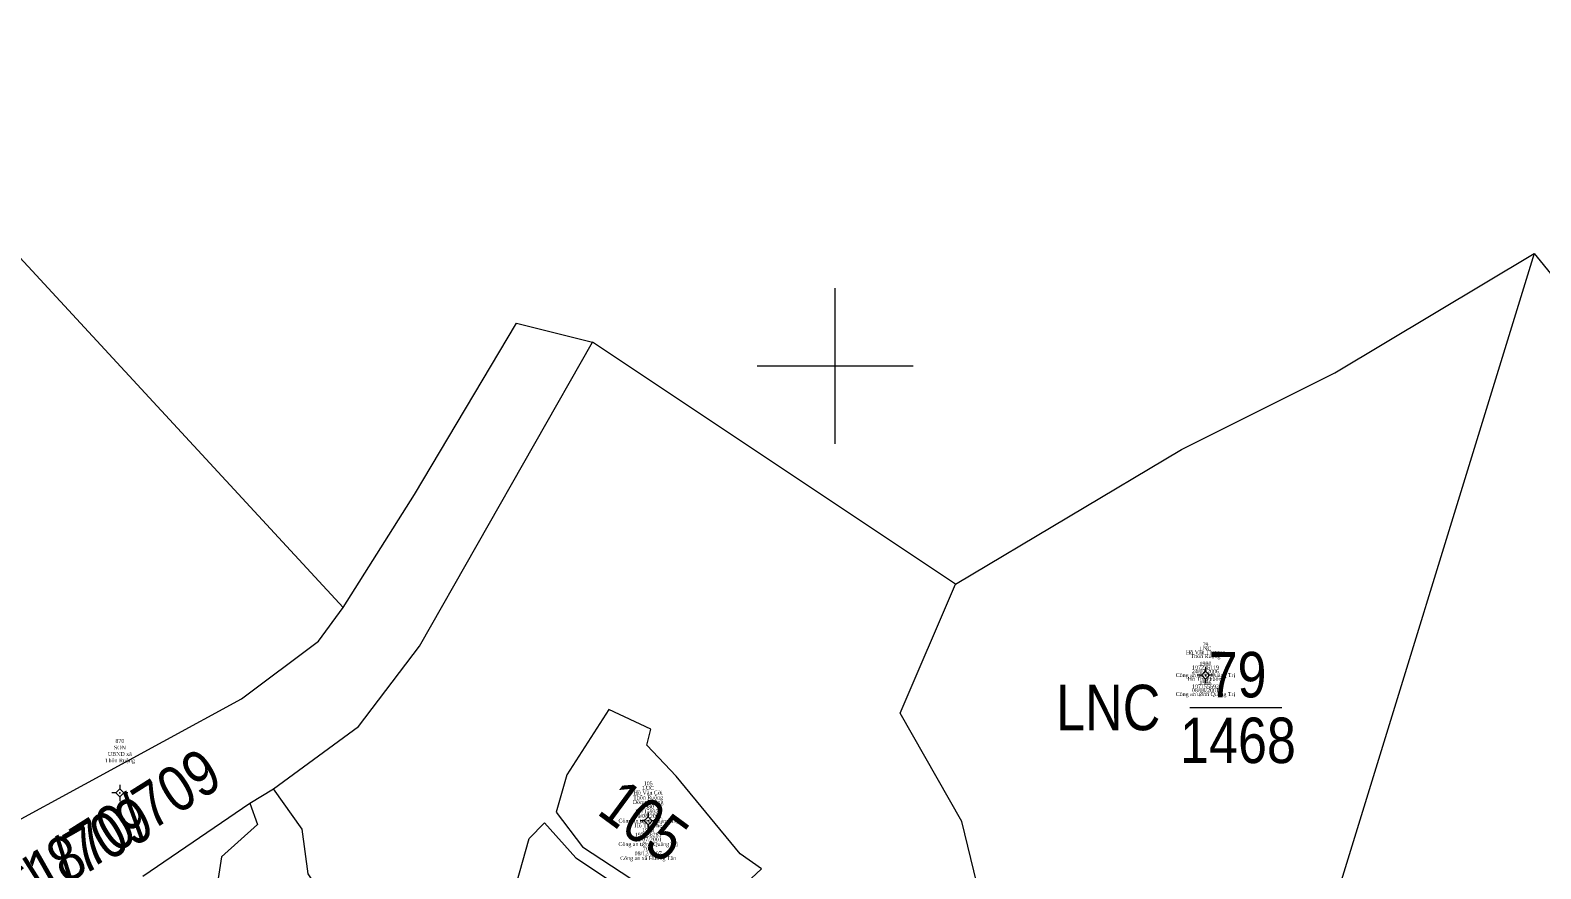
# Model space of a CAD drawing. Header units: metres. Extents: x 545779 to 547235, y 1841259 to 1843294.
# Drawn here: x 546738 to 546854.3, y 1842761.3 to 1842825.9 of the extents above; entities that cross this region are included whole.
import ezdxf
from ezdxf.enums import TextEntityAlignment as Align

# ---------------------------------------------------------------- set-up
doc = ezdxf.new("R2010")
doc.units = ezdxf.units.M
doc.header["$MEASUREMENT"] = 0
for name, color, linetype, lineweight in [('Level 10', 7, 'Continuous', 0), ('Level 11', 7, 'Continuous', 0), ('Level 13', 7, 'Continuous', 0), ('Level 14', 7, 'Continuous', 0), ('Level 15', 7, 'Continuous', 0), ('Level 31', 7, 'Continuous', 0), ('Level 60', 7, 'Continuous', 0)]:
    doc.layers.add(name, color=color, linetype=linetype, lineweight=lineweight)
doc.styles.add('Style-vnarialNarrowI', font='vnarialNarrowI.shx')
doc.styles.add('Style-Vntimei', font='Vntimei.shx')

# ---------------------------------------------------------------- blocks, each defined once
blk = doc.blocks.new('N_THUA_120')
at = {"layer": 'Level 13', "color": 230, "linetype": 'Continuous', "lineweight": 13, "flags": 128}
blk.add_lwpolyline([(-1.45, 0), (5.63, 0)], dxfattribs=at)
at = {"layer": 'Level 13', "color": 230, "linetype": 'Continuous', "lineweight": 0, "style": 'Style-vnarialNarrowI'}
blk.add_text('79', height=3.49998, dxfattribs=at).set_placement((2.228438, 0.78), align=Align.CENTER)
blk.add_text('LNC ', height=3.49998, dxfattribs=at).set_placement((-2.601418, -0.00001), align=Align.MIDDLE_RIGHT)
blk.add_text('1468', height=3.49998, dxfattribs=at).set_placement((2.263083, -0.78002), align=Align.TOP_CENTER)
blk = doc.blocks.new('N_THUA_160')
at = {"layer": 'Level 13', "color": 230, "linetype": 'Continuous', "lineweight": 0, "style": 'Style-vnarialNarrowI'}
blk.add_text('105', height=3.49998, rotation=323.6351, dxfattribs=at).set_placement((0.108968, -0.083497), align=Align.MIDDLE_CENTER)
blk = doc.blocks.new('N_THUA_1125')
at = {"layer": 'Level 13', "color": 230, "linetype": 'Continuous', "lineweight": 0, "style": 'Style-vnarialNarrowI'}
blk.add_text('SON 870/709', height=3.499978, rotation=359.99998, dxfattribs=at).set_placement((0.137835, 0.004252), align=Align.MIDDLE_CENTER)
blk = doc.blocks.new('CENTRD')
at = {"layer": 'Level 11', "linetype": 'Continuous', "lineweight": 0}
h = blk.add_hatch(color=3, dxfattribs=at)
edge = h.paths.add_edge_path()
edge.add_arc((-0.0025, 0), 1.500056, 0, 360)
at = {"layer": 'Level 11', "color": 3, "linetype": 'Continuous', "lineweight": 0}
for p, q in [((-6.200231, 0), (-12.600469, 0)), ((0, 6.200231), (-6.200231, 0)), ((-6.200231, 0), (0, -6.200231)), ((0, 12.600469), (0, 6.200231)), ((6.200231, 0), (0, 6.200231)), ((0, -6.200231), (6.200231, 0)), ((12.400462, 0), (6.200231, 0)), ((0, -6.200231), (0, -12.600469))]:
    blk.add_line(p, q, dxfattribs=at)

msp = doc.modelspace()

# ---------------------------------------------------------------- linework, layer by layer
at = {"layer": 'Level 10', "color": 7, "linetype": 'Continuous', "lineweight": 0, "flags": 128}
for points in [[(546721.05, 1842825.86), (546762.12, 1842781.4)], [(546809.28, 1842783.19), (546826.67, 1842793.57), (546838.47, 1842799.48), (546853.82, 1842808.65)], [(546853.82, 1842808.65), (546837.02, 1842753.99)], [(546853.82, 1842808.65), (546874.06, 1842783.87)], [(546809.28, 1842783.19), (546781.33, 1842801.82)], [(546813.23, 1842750.66), (546809.76, 1842764.9), (546805.01, 1842773.26), (546809.28, 1842783.19)], [(546780.56, 1842762.96), (546787.93, 1842758.13), (546789.78, 1842757.87), (546792.77, 1842759.81), (546794.33, 1842761.27), (546792.69, 1842762.42), (546787.76, 1842768.4), (546785.51, 1842770.78), (546785.81, 1842772.02), (546782.58, 1842773.54), (546779.34, 1842768.51), (546778.52, 1842765.62), (546780.56, 1842762.96)], [(546754.94, 1842766.33), (546755.53, 1842764.69), (546752.76, 1842762.19), (546752.04, 1842757.52), (546754.97, 1842754.11), (546757.51, 1842748.84), (546759.41, 1842746.07), (546761.65, 1842748.47), (546761.87, 1842753.05), (546762.41, 1842755.6), (546761.4, 1842757.93), (546759.43, 1842760.89), (546758.98, 1842764.32), (546756.77, 1842767.42)], [(546776.46, 1842763.59), (546777.63, 1842764.81), (546780.03, 1842762.1), (546787.41, 1842757.2)], [(546775.02, 1842758.48), (546776.46, 1842763.59)]]:
    msp.add_lwpolyline(points, dxfattribs=at)
at = {"layer": 'Level 31', "color": 4, "linetype": 'Continuous', "lineweight": 0, "flags": 128}
for points in [[(546762.12, 1842781.4), (546767.61, 1842790.09), (546775.48, 1842803.29), (546781.33, 1842801.82)], [(546756.77, 1842767.42), (546763.31, 1842772.23), (546768.01, 1842778.41), (546781.33, 1842801.82)], [(546721.84, 1842759.22), (546736.21, 1842764.49), (546754.29, 1842774.36), (546760.23, 1842778.81), (546762.12, 1842781.4)], [(546754.94, 1842766.33), (546756.77, 1842767.42)], [(546746.71, 1842760.69), (546754.94, 1842766.33)]]:
    msp.add_lwpolyline(points, dxfattribs=at)
at = {"layer": 'Level 60', "color": 7, "linetype": 'Continuous', "lineweight": 0, "flags": 128}
for points in [[(546800, 1842794), (546800, 1842806)], [(546794, 1842800), (546806, 1842800)]]:
    msp.add_lwpolyline(points, dxfattribs=at)

# ---------------------------------------------------------------- block references
at = {"layer": 'Level 11', "color": 3, "linetype": 'Continuous', "lineweight": 0, "xscale": 0.049998, "yscale": 0.049998, "zscale": 0.049998}
for p in [(546828.51, 1842776.19), (546744.94, 1842767.11), (546785.61, 1842764.97)]:
    msp.add_blockref('CENTRD', p, dxfattribs=at)
at = {"layer": 'Level 13', "color": 230, "linetype": 'Continuous', "lineweight": 0}
for name, p in [('N_THUA_120', (546828.75, 1842773.69)), ('N_THUA_160', (546785.19, 1842765.05))]:
    msp.add_blockref(name, p, dxfattribs=at)
at = {"layer": 'Level 13', "color": 230, "linetype": 'Continuous', "lineweight": 0, "xscale": 1.000001, "yscale": 1.000001, "zscale": 1.000001, "rotation": 32.218228}
msp.add_blockref('N_THUA_1125', (546741.73, 1842762.68), dxfattribs=at)

# ---------------------------------------------------------------- texts
at = {"layer": 'Level 14', "color": 2, "linetype": 'Continuous', "lineweight": 0, "style": 'Style-vnarialNarrowI'}
msp.add_text('S1/709', height=3.5, rotation=29.5987, dxfattribs=at).set_placement((546741.46, 1842762.39), align=Align.MIDDLE_CENTER)
at = {"layer": 'Level 15', "color": 3, "linetype": 'Continuous', "lineweight": 0, "char_height": 0.3, "attachment_point": 5, "style": 'Style-Vntimei'}
for s, insert, line_spacing_factor in [('79\\PLNC\\PHå V¨n Th\xad¬ng\\PTh«n Ruéng\\P \\P1980\\P197236119\\P24/02/2006\\PC«ng an t∅nh Qu¶ng TrÞ\\PHå ThÞ Phu«m\\P1986\\P197155692\\P08/08/2001\\PC«ng an t∅nh Qu¶ng TrÞ\\P \\P \\P \\P', (546828.51, 1842776.14), 0.585), ('105\\PLUC\\PHå V¨n Cêi\\PTh«n Ruéng\\P§ång Ruéng\\P1980\\P197159326\\P09/08/2001\\PC«ng an t∅nh Qu¶ng TrÞ\\PHå ThÞ PhÓ\\P1983\\P197156281\\P21/07/2001\\PC«ng an t∅nh Qu¶ng TrÞ\\P70/6\\P08/12/2007\\PC«ng an x· H\xadíng T©n\\P', (546785.61, 1842764.92), 0.72)]:
    msp.add_mtext(s, dxfattribs=dict(at, insert=insert, line_spacing_factor=line_spacing_factor))
at = {"layer": 'Level 15', "color": 3, "linetype": 'Continuous', "lineweight": 0, "insert": (546744.94, 1842767.06), "char_height": 0.3, "attachment_point": 5, "style": 'Style-Vntimei'}
msp.add_mtext('870\\PSON\\PUBND x·\\PTh«n Ruéng\\P \\P \\P \\P \\P \\P \\P \\P \\P \\P \\P \\P \\P \\P', dxfattribs=at)

doc.saveas('drawing.dxf')
